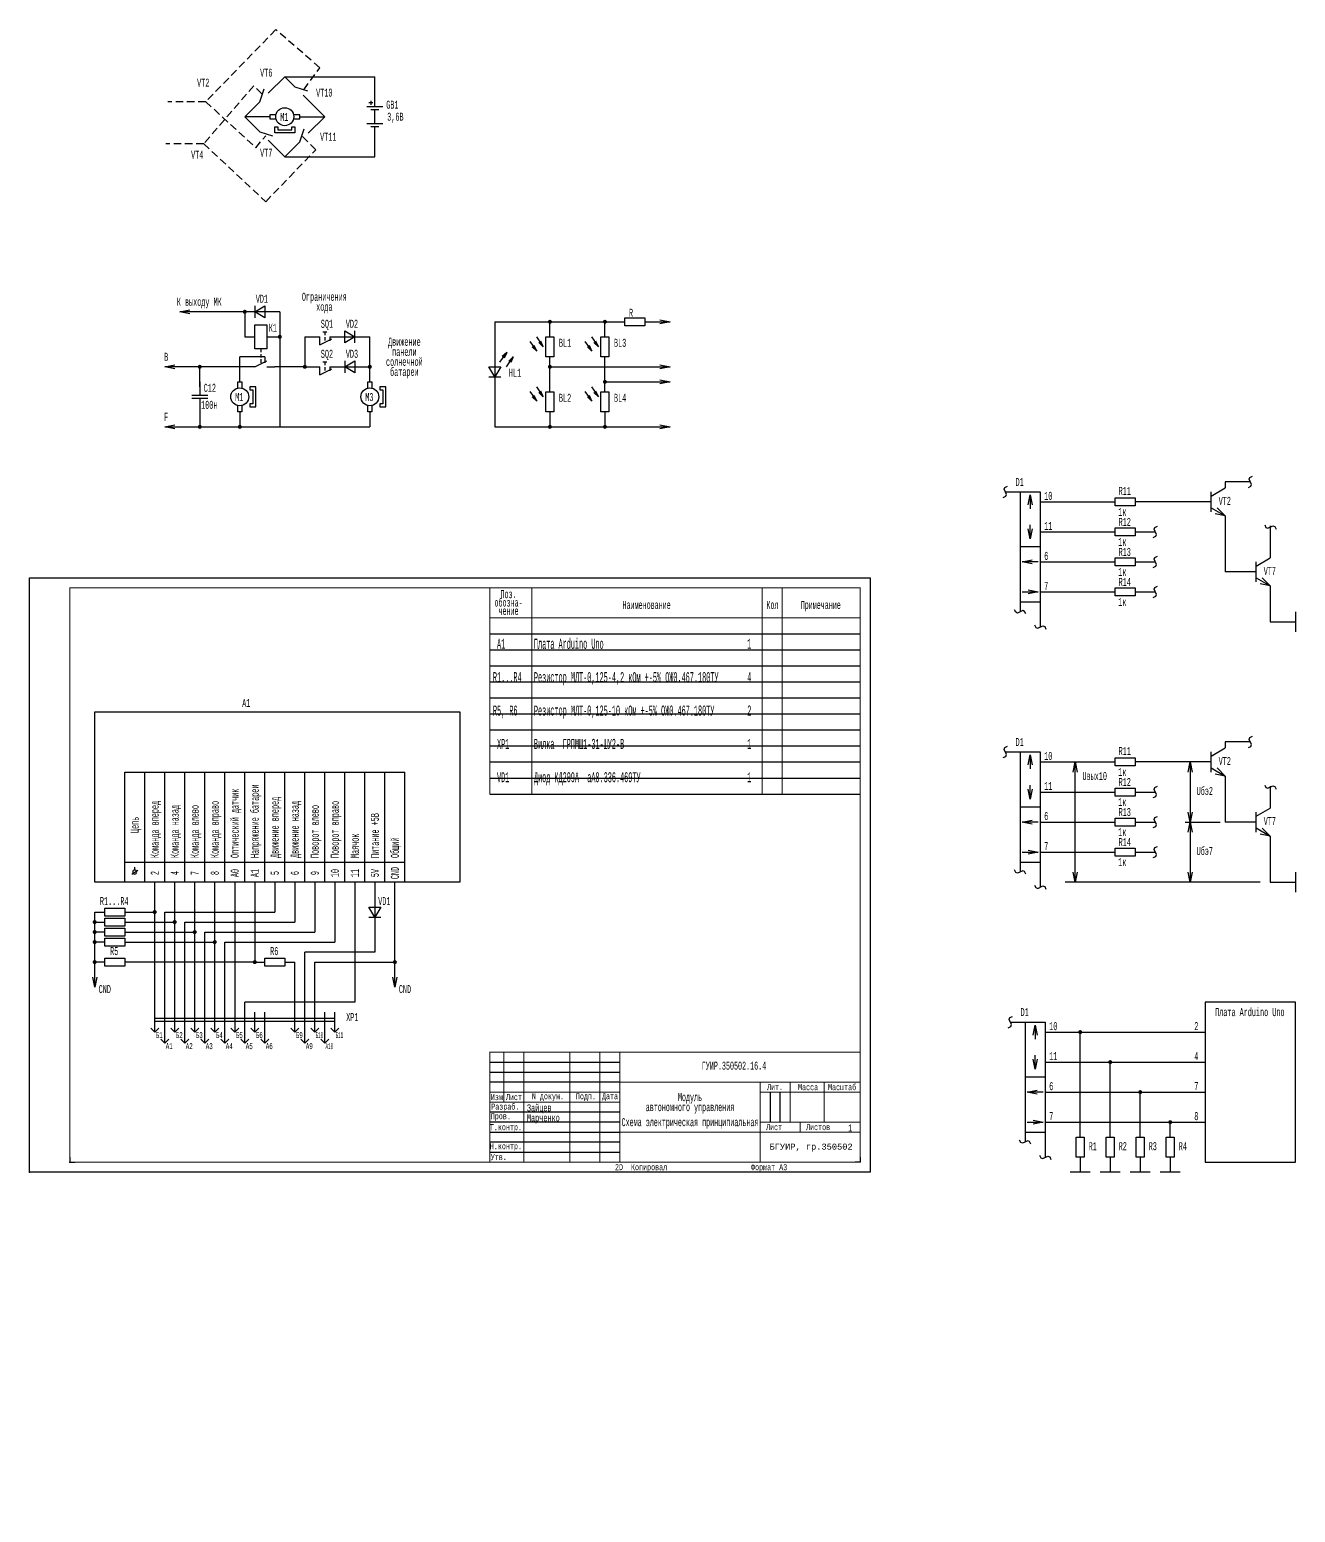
# Model space of a CAD drawing. Extents: x 0 to 4297, y -170 to 591.
# Drawn here: x 425 to 1058, y -170 to 571 of the extents above; entities that cross this region are included whole.
import ezdxf
from ezdxf.enums import TextEntityAlignment as Align

# ---------------------------------------------------------------- set-up
doc = ezdxf.new("R2010")
doc.units = 0
doc.header["$MEASUREMENT"] = 0
doc.linetypes.add('ШТРИХОВАЯ2', pattern=[0.375, 0.25, -0.125])
doc.layers.get('0').update_dxf_attribs({"color": 50, "linetype": 'CONTINUOUS'})
for name, color, linetype in [('00', 2, 'CONTINUOUS'), ('4', 5, 'CONTINUOUS'), ('7_контакты', 4, 'CONTINUOUS'), ('9', 6, 'CONTINUOUS'), ('91_номиналы', 3, 'CONTINUOUS'), ('PAMKA', 5, 'CONTINUOUS')]:
    doc.layers.add(name, color=color, linetype=linetype)
doc.styles.add('PE3', font='monotxt.shx', dxfattribs={"width": 0.56, "height": 4})
doc.styles.get("Standard").update_dxf_attribs({"font": 'monotxt.shx'})
doc.styles.add('ВОКАД', font='monotxt.shx', dxfattribs={"width": 0.55})

# ---------------------------------------------------------------- blocks, each defined once
blk = doc.blocks.new('-PLUS-')
for p, q in [((-1, 0), (1, 0)), ((0, 1), (0, -1))]:
    blk.add_line(p, q)
blk = doc.blocks.new('-S')
for p, q in [((0, 0), (6, 3)), ((5, 5), (5, 2)), ((6, 0), (10, 0))]:
    blk.add_line(p, q)
blk = doc.blocks.new('-C')
for p, q in [((0, 0), (4.3, 0)), ((4.3, 4), (4.3, -4)), ((5.7, -4), (5.7, 4)), ((5.7, 0), (10, 0))]:
    blk.add_line(p, q)
blk = doc.blocks.new('_')
for p, q in [((-5, 1), (0, 0)), ((0, 0), (-5, -1))]:
    blk.add_line(p, q)
blk = doc.blocks.new('strelka')
blk.add_blockref('_', (0, 0))
blk = doc.blocks.new('-S_nz')
for p, q in [((0, -4), (0, 0)), ((5, 0), (5, -2)), ((0, -4), (6, -1))]:
    blk.add_line(p, q)
blk = doc.blocks.new('-vd')
for p, q in [((0, 0), (5, 3)), ((0, 3), (0, -3)), ((5, -3), (0, 0)), ((5, 3), (5, -3))]:
    blk.add_line(p, q)
blk = doc.blocks.new('-k')
for p, q in [((0, 6), (6, 6)), ((0, -6), (0, 6)), ((6, 6), (6, -6)), ((6, -6), (0, -6))]:
    blk.add_line(p, q)
blk = doc.blocks.new('-r')
for p, q in [((0, 2), (10, 2)), ((0, -2), (0, 2)), ((10, 2), (10, -2)), ((10, -2), (0, -2))]:
    blk.add_line(p, q)
blk = doc.blocks.new('-H')
for p, q in [((-4.97, -4.35), (-1.57, 0.59)), ((-1.57, 0.59), (-3.77, -1.54)), ((-1.57, 0.59), (-2.78, -2.22)), ((-1.67, -6.62), (1.72, -1.67)), ((1.72, -1.67), (-0.47, -3.81)), ((1.72, -1.67), (0.52, -4.49))]:
    blk.add_line(p, q)
blk = doc.blocks.new('-X')
for p, q in [((2, 2), (0, 0)), ((0, 0), (2, -2))]:
    blk.add_line(p, q)
blk = doc.blocks.new('A$C2A9B0725')
at = {"style": 'ВОКАД', "width": 0.55}
for s, p in [('обозна-', (7.33, 4.19)), ('Поз.', (7.33, 8.38)), ('чение', (7.33, 0)), ('Наименование', (76.33, 2.99)), ('Кол', (139.2, 3)), ('Примечание', (163.33, 2.99))]:
    blk.add_text(s, height=4, dxfattribs=at).set_placement(p, align=Align.CENTER)
blk = doc.blocks.new('-')
blk.add_blockref('_', (0, 0))
blk = doc.blocks.new('-SS')
for p, q in [((-0.55, 1.31), (-0.2, 2.24)), ((0.64, -1.26), (-0.55, 1.31)), ((-0.2, 2.24), (1.08, 2.84)), ((-0.99, -2.79), (0.29, -2.2)), ((0.29, -2.2), (0.64, -1.26))]:
    blk.add_line(p, q)
blk = doc.blocks.new('F25')
at = {"layer": 'PAMKA'}
for p, q in [((0, 0), (-2.5, 0)), ((0, 2.5), (0, 0))]:
    blk.add_line(p, q, dxfattribs=at)
blk = doc.blocks.new('F26')
at = {"layer": 'PAMKA'}
for p, q in [((0, 2.5), (0, 0)), ((0, 0), (2.5, 0))]:
    blk.add_line(p, q, dxfattribs=at)

msp = doc.modelspace()

# ---------------------------------------------------------------- linework, layer by layer
at = {"ltscale": 15}
for p, q in [((595, 395), (595, 417.5)), ((530, 395), (530, 407.5)), ((510, 395), (510, 390)), ((529, 395), (531, 395)), ((529, 391.89), (529, 395)), ((531, 395), (531, 391.89)), ((594, 391.89), (594, 395)), ((594, 395), (596, 395)), ((596, 395), (596, 391.89)), ((535, 392.5), (535, 391)), ((538, 392.5), (535, 392.5)), ((535, 391), (536.5, 391)), ((536.5, 391), (536.5, 384)), ((538, 382.5), (538, 392.5)), ((603, 392.5), (600, 392.5)), ((600, 392.5), (600, 391)), ((600, 391), (601.5, 391)), ((601.5, 391), (601.5, 384)), ((603, 382.5), (603, 392.5)), ((510, 385), (510, 380)), ((529, 380), (529, 383.11)), ((531, 380), (529, 380)), ((530, 380), (530, 372.5)), ((531, 383.11), (531, 380)), ((535, 384), (535, 382.5)), ((536.5, 384), (535, 384)), ((535, 382.5), (538, 382.5)), ((594, 380), (594, 383.11)), ((596, 380), (594, 380)), ((595, 380), (595, 372.5)), ((596, 383.11), (596, 380)), ((601.5, 384), (600, 384)), ((600, 384), (600, 382.5)), ((600, 382.5), (603, 382.5)), ((1035, 345), (1022.5, 345)), ((920, 340), (920, 280.05)), ((925, 338.5), (925, 331.5)), ((930, 335), (967.5, 335)), ((925, 316.5), (925, 323.5)), ((930, 320), (967.5, 320)), ((977.5, 320), (987.5, 320)), ((1045, 323), (1045, 307)), ((930, 312.5), (920, 312.5)), ((929, 305), (921, 305)), ((930, 305), (967.5, 305)), ((977.5, 305), (987.5, 305)), ((921, 290), (929, 290)), ((930, 290), (967.5, 290)), ((977.5, 290), (987.5, 290)), ((920, 285), (930, 285)), ((1045, 275), (1057.5, 275)), ((1057.5, 280), (1057.5, 270)), ((1035, 215), (1022.5, 215)), ((920, 210), (920, 150.05)), ((925, 208.5), (925, 201.5)), ((930, 205), (967.5, 205)), ((925, 186.5), (925, 193.5)), ((1045, 193), (1045, 182)), ((930, 190), (967.5, 190)), ((977.5, 190), (987.5, 190)), ((930, 182.5), (920, 182.5)), ((929, 175), (921, 175)), ((930, 175), (967.5, 175)), ((977.5, 175), (987.5, 175)), ((921, 160), (929, 160)), ((930, 160), (967.5, 160)), ((977.5, 160), (987.5, 160)), ((920, 155), (930, 155)), ((1057.5, 150), (1057.5, 140)), ((1045, 145), (1057.5, 145)), ((922.5, 75), (922.5, 15.05)), ((927.5, 73.5), (927.5, 66.5)), ((932.5, 70), (1012.5, 70)), ((927.5, 51.5), (927.5, 58.5)), ((932.5, 55), (1012.5, 55)), ((932.5, 47.5), (922.5, 47.5)), ((931.5, 40), (923.5, 40)), ((932.5, 40), (1012.5, 40)), ((923.5, 25), (931.5, 25)), ((932.5, 25), (1012.5, 25)), ((922.5, 20), (932.5, 20)), ((955, 0), (945, 0)), ((970, 0), (960, 0)), ((985, 0), (975, 0)), ((1000, 0), (990, 0))]:
    msp.add_line(p, q, dxfattribs=at)
for p, q in [((1015.5, 337.92), (1022.5, 342)), ((1022.5, 345), (1022.5, 342)), ((1015.5, 335), (977.5, 335)), ((1015.5, 330), (1015.5, 340)), ((1015.5, 332.08), (1022.5, 328)), ((1022.5, 328), (1017.5, 329)), ((1022.5, 328), (1018.5, 332)), ((1022.5, 328), (1022.5, 300)), ((1038, 302.92), (1045, 307)), ((1038, 295), (1038, 305)), ((1038, 300), (1022.5, 300)), ((1038, 297.08), (1045, 293)), ((1045, 293), (1041, 297)), ((1045, 293), (1040, 294)), ((1045, 293), (1045, 275)), ((655, 269), (840, 269)), ((655, 261), (840, 261)), ((655, 253), (840, 253)), ((655, 245), (840, 245)), ((655, 237), (840, 237)), ((655, 229), (840, 229)), ((655, 221), (840, 221)), ((1022.5, 215), (1022.5, 212)), ((655, 213), (840, 213)), ((1015.5, 207.92), (1022.5, 212)), ((1015.5, 200), (1015.5, 210)), ((655, 205), (840, 205)), ((1015.5, 205), (977.5, 205)), ((1015.5, 202.08), (1022.5, 198)), ((1022.5, 198), (1018.5, 202)), ((655, 197), (840, 197)), ((1022.5, 198), (1017.5, 199)), ((1022.5, 198), (1022.5, 175)), ((655, 189), (840, 189)), ((1038, 177.92), (1045, 182)), ((1038, 170), (1038, 180)), ((1038, 175), (1022.5, 175)), ((1038, 172.08), (1045, 168)), ((1045, 168), (1041, 172)), ((1045, 168), (1040, 169)), ((1045, 168), (1045, 145))]:
    msp.add_line(p, q)
for points in [[(534.5, 387.5, -1), (525.5, 387.5, -1)], [(599.5, 387.5, -1), (590.5, 387.5, -1)]]:
    msp.add_lwpolyline(points, format="xyb", close=True, dxfattribs=at)
for points in [[(912.55, 340), (930, 340), (930, 272.45)], [(912.55, 210), (930, 210), (930, 142.45)], [(915.05, 75), (932.5, 75), (932.5, 7.45)]]:
    msp.add_lwpolyline(points)
at = {"const_width": 0.5}
for points in [[(655, 292), (655, 189)], [(676, 292), (676, 189)], [(791, 189), (791, 292)], [(801, 292), (801, 189)], [(655, 277), (840, 277)]]:
    msp.add_lwpolyline(points, dxfattribs=at)
at = {"layer": '00', "color": 0, "linetype": 'ШТРИХОВАЯ2', "ltscale": 15}
for p, q in [((548, 571), (513, 535)), ((570, 552), (548, 571)), ((562, 541), (570, 552)), ((537, 543), (512, 514)), ((541, 539), (537, 543)), ((513, 535), (494, 535)), ((513, 535), (538, 512)), ((556, 521), (556, 522.5)), ((512, 514), (493, 514)), ((512, 514), (543, 485)), ((538, 512), (543, 518)), ((568, 511), (561, 518)), ((543, 485), (568, 511))]:
    msp.add_line(p, q, dxfattribs=at)
at = {"layer": '00', "color": 0, "ltscale": 15}
for p, q in [((540, 535), (542.12, 541.36)), ((544.24, 539.24), (552.5, 547.5)), ((552.5, 547.5), (557.5, 542.5)), ((552.5, 547.5), (597.5, 547.5)), ((557.5, 542.5), (563.86, 540.38)), ((597.5, 532.5), (597.5, 547.5)), ((532.5, 527.5), (540, 535)), ((561.74, 538.26), (572.5, 527.5)), ((545, 527.5), (532.5, 527.5)), ((540, 520), (532.5, 527.5)), ((548.11, 528.5), (545, 528.5)), ((545, 528.5), (545, 526.5)), ((545, 526.5), (548.11, 526.5)), ((560, 528.5), (556.89, 528.5)), ((556.89, 526.5), (560, 526.5)), ((560, 526.5), (560, 528.5)), ((560, 527.5), (572.5, 527.5)), ((564.24, 519.24), (572.5, 527.5)), ((601.5, 532.5), (593.5, 532.5)), ((599.5, 531), (595.5, 531)), ((597.5, 524), (597.5, 531)), ((540, 520), (546.36, 517.88)), ((547.5, 519.5), (547.5, 522.5)), ((547.5, 522.5), (549, 522.5)), ((557.5, 519.5), (547.5, 519.5)), ((549, 522.5), (549, 521)), ((549, 521), (556, 521)), ((556, 522.5), (557.5, 522.5)), ((557.5, 522.5), (557.5, 519.5)), ((560, 515), (562.12, 521.36)), ((601.5, 524), (593.5, 524)), ((599.5, 522.5), (595.5, 522.5)), ((597.5, 507.5), (597.5, 522.5)), ((544.24, 515.76), (552.5, 507.5)), ((560, 515), (552.5, 507.5)), ((552.5, 507.5), (597.5, 507.5))]:
    msp.add_line(p, q, dxfattribs=at)
at = {"layer": '00'}
for p, q in [((550, 430), (500, 430)), ((532.5, 430), (532.5, 417.5)), ((550, 430), (550, 372.5)), ((657.5, 425), (722.5, 425)), ((657.5, 425), (657.5, 372.5)), ((685, 417.5), (685, 425)), ((712.5, 417.5), (712.5, 425)), ((732.5, 425), (745, 425)), ((532.5, 417.5), (537.5, 417.5)), ((543.5, 417.5), (550, 417.5)), ((562.5, 417.5), (570, 417.5)), ((562.5, 417.5), (562.5, 402.5)), ((571.5, 420), (573.5, 420)), ((575, 417.5), (595, 417.5)), ((537.5, 402.5), (492.5, 402.5)), ((510, 392.5), (510, 402.5)), ((542.5, 407.5), (530, 407.5)), ((562.5, 402.5), (547.5, 402.5)), ((562.5, 402.5), (570, 402.5)), ((571.5, 405), (573.5, 405)), ((575, 402.5), (595, 402.5)), ((595, 402.5), (595, 402.5)), ((685, 390), (685, 407.5)), ((685, 402.5), (745, 402.5)), ((712.5, 390), (712.5, 407.5)), ((712.5, 395), (745, 395)), ((510, 382.5), (510, 372.5)), ((685, 380), (685, 372.5)), ((712.5, 380), (712.5, 372.5)), ((492.5, 372.5), (595, 372.5)), ((657.5, 372.5), (745, 372.5)), ((947.5, 145), (947.5, 205)), ((1005, 205), (1005, 145)), ((472.5, 145), (472.5, 200)), ((472.5, 200), (612.5, 200)), ((482.5, 145), (482.5, 200)), ((492.5, 145), (492.5, 200)), ((502.5, 145), (502.5, 200)), ((512.5, 145), (512.5, 200)), ((522.5, 145), (522.5, 200)), ((532.5, 145), (532.5, 200)), ((542.5, 145), (542.5, 200)), ((552.5, 145), (552.5, 200)), ((562.5, 145), (562.5, 200)), ((572.5, 145), (572.5, 200)), ((582.5, 145), (582.5, 200)), ((592.5, 145), (592.5, 200)), ((602.5, 145), (602.5, 200)), ((612.5, 145), (612.5, 200)), ((1002.5, 175), (1020, 175)), ((472.5, 155), (612.5, 155)), ((476, 149), (479, 151)), ((477.5, 151), (477.5, 152.5)), ((537.5, 145), (537.5, 105)), ((547.5, 145), (547.5, 130)), ((557.5, 145), (557.5, 125)), ((567.5, 145), (567.5, 120)), ((577.5, 145), (577.5, 115)), ((587.5, 145), (587.5, 85)), ((597.5, 145), (597.5, 110)), ((607.5, 92.5), (607.5, 145)), ((1040, 145), (942.5, 145)), ((457.5, 92.5), (457.5, 130)), ((457.5, 130), (462.5, 130)), ((472.5, 130), (487.5, 130)), ((457.5, 125), (462.5, 125)), ((462.5, 120), (457.5, 120)), ((472.5, 125), (497.5, 125)), ((472.5, 120), (507.5, 120)), ((462.5, 115), (457.5, 115)), ((472.5, 115), (517.5, 115)), ((462.5, 105), (457.5, 105)), ((537.5, 105), (472.5, 105)), ((537.5, 105), (542.5, 105)), ((552.5, 105), (557.5, 105)), ((597.5, 110), (562.5, 110)), ((567.5, 105), (607.5, 105)), ((587.5, 85), (532.5, 85)), ((487.5, 77), (577.5, 77)), ((487.5, 75.5), (577.5, 75.5)), ((950, 17.5), (950, 70)), ((965, 17.5), (965, 55)), ((980, 17.5), (980, 40)), ((995, 17.5), (995, 25)), ((950, 7.5), (950, 0)), ((965, 7.5), (965, 0)), ((980, 7.5), (980, 0)), ((995, 7.5), (995, 0))]:
    msp.add_line(p, q, dxfattribs=at)
at = {"layer": '00', "linetype": 'ШТРИХОВАЯ2', "ltscale": 7}
for p, q in [((572.5, 420), (572.5, 414.75)), ((540.5, 411.5), (540.5, 404)), ((572.5, 405), (572.5, 399.75))]:
    msp.add_line(p, q, dxfattribs=at)
at = {"layer": '00', "color": 0, "ltscale": 15}
msp.add_lwpolyline([(557, 527.5, -1), (548, 527.5, -1)], format="xyb", close=True, dxfattribs=at)
at = {"layer": '00', "const_width": 1}
for points in [[(532, 430, 1), (533, 430, 1)], [(684.5, 425, 1), (685.5, 425, 1)], [(712, 425, 1), (713, 425, 1)], [(549.5, 417.5, 1), (550.5, 417.5, 1)], [(509.5, 402.5, 1), (510.5, 402.5, 1)], [(562, 402.5, 1), (563, 402.5, 1)], [(594.5, 402.5, 1), (595.5, 402.5, 1)], [(684.5, 402.5, 1), (685.5, 402.5, 1)], [(712, 395, 1), (713, 395, 1)], [(509.5, 372.5, 1), (510.5, 372.5, 1)], [(529.5, 372.5, 1), (530.5, 372.5, 1)], [(684.5, 372.5, 1), (685.5, 372.5, 1)], [(712, 372.5, 1), (713, 372.5, 1)], [(457, 125, 1), (458, 125, 1)], [(487, 130, 1), (488, 130, 1)], [(497, 125, 1), (498, 125, 1)], [(457, 120, 1), (458, 120, 1)], [(507, 120, 1), (508, 120, 1)], [(457, 115, 1), (458, 115, 1)], [(517, 115, 1), (518, 115, 1)], [(457, 105, 1), (458, 105, 1)], [(537, 105, 1), (538, 105, 1)], [(607, 105, 1), (608, 105, 1)], [(949.5, 70, 1), (950.5, 70, 1)], [(964.5, 55, 1), (965.5, 55, 1)], [(979.5, 40, 1), (980.5, 40, 1)], [(994.5, 25, 1), (995.5, 25, 1)]]:
    msp.add_lwpolyline(points, format="xyb", close=True, dxfattribs=at)
at = {"layer": '00'}
for points in [[(457.5, 230), (640, 230), (640, 145), (457.5, 145)], [(1012.5, 5), (1057.5, 5), (1057.5, 85), (1012.5, 85)]]:
    msp.add_lwpolyline(points, close=True, dxfattribs=at)
msp.add_lwpolyline([(476.5, 150, 1), (478.5, 150, 1)], format="xyb", close=True, dxfattribs=at)
for points in [[(487.5, 70), (487.5, 145)], [(497.5, 70), (497.5, 145)], [(507.5, 70), (507.5, 145)], [(517.5, 70), (517.5, 145)], [(527.5, 145), (527.5, 70)], [(492.5, 64.5), (492.5, 130), (547.5, 130)], [(502.5, 64.5), (502.5, 125), (557.5, 125)], [(512.5, 64.5), (512.5, 120), (567.5, 120)], [(522.5, 64.5), (522.5, 115), (577.5, 115)], [(557.5, 70), (557.5, 105)], [(562.5, 64.5), (562.5, 110)], [(567.5, 70), (567.5, 105)], [(532.5, 64.5), (532.5, 85)], [(537.5, 70), (537.5, 80)], [(542.5, 64.5), (542.5, 80)], [(572.5, 64.5), (572.5, 80)], [(577.5, 70), (577.5, 80)]]:
    msp.add_lwpolyline(points, dxfattribs=at)
at = {"layer": 'PAMKA'}
for p, q in [((425, 0), (425, 297)), ((425, 297), (845, 297)), ((845, 297), (845, 0)), ((655, 55), (720, 55)), ((655, 50), (720, 50)), ((720, 45), (655, 45)), ((795, 40), (795, 25)), ((800, 25), (800, 40)), ((720, 30), (655, 30)), ((720, 25), (655, 25)), ((655, 20), (720, 20)), ((720, 15), (655, 15)), ((655, 10), (720, 10)), ((845, 0), (425, 0))]:
    msp.add_line(p, q, dxfattribs=at)
at = {"layer": 'PAMKA', "const_width": 0.5}
for points in [[(445, 5), (445, 292), (840, 292), (840, 5), (445, 5)], [(655, 5), (655, 60), (840, 60)], [(662, 35), (662, 60)], [(672, 60), (672, 5)], [(695, 5), (695, 60)], [(710, 60), (710, 5)], [(720, 5), (720, 60)], [(720, 45), (840, 45)], [(790, 45), (790, 5)], [(805, 45), (805, 25)], [(822, 25), (822, 45)], [(655, 40), (720, 40)], [(840, 40), (790, 40)], [(720, 35), (655, 35)], [(840, 25), (790, 25)], [(810, 25), (810, 20)], [(720, 20), (840, 20)]]:
    msp.add_lwpolyline(points, dxfattribs=at)
at = {"layer": 'PAMKA'}
for p in [(425, 0), (445, 5)]:
    msp.add_point(p, dxfattribs=at)

# ---------------------------------------------------------------- block references
at = {"ltscale": 15, "xscale": -1, "rotation": 180}
for p in [(679.97, 410.88), (707.47, 410.88), (679.97, 385.88), (707.47, 385.88)]:
    msp.add_blockref('-H', p, dxfattribs=at)
at = {"ltscale": 15}
for name, p in [('-H', (664.97, 409.12)), ('-r', (967.5, 335)), ('-r', (967.5, 320)), ('-r', (967.5, 305)), ('A$C2A9B0725', (657, 278.5)), ('-', (929, 290)), ('-r', (967.5, 290)), ('-r', (967.5, 205)), ('-r', (967.5, 190)), ('-r', (967.5, 175)), ('-', (929, 160)), ('-r', (967.5, 160)), ('-', (931.5, 25))]:
    msp.add_blockref(name, p, dxfattribs=at)
for name, p, rotation in [('-C', (510, 392.5), 270), ('-', (925, 338.5), 90), ('-', (925, 316.5), 270), ('-', (921, 305), 180), ('-', (925, 208.5), 90), ('-', (925, 186.5), 270), ('-', (921, 175), 180), ('-', (927.5, 73.5), 90), ('-', (927.5, 51.5), 270), ('-', (923.5, 40), 180)]:
    msp.add_blockref(name, p, dxfattribs=dict(at, rotation=rotation))
at = {"layer": '00', "color": 0, "ltscale": 15, "xscale": -1}
msp.add_blockref('-PLUS-', (595.5, 534.5), dxfattribs=at)
at = {"layer": '00'}
for name, p, rotation in [('strelka', (500, 430), 180), ('-vd', (587.5, 417.5), 180), ('-r', (685, 407.5), 90), ('-r', (712.5, 407.5), 90), ('strelka', (492.5, 402.5), 180), ('-vd', (657.5, 397.5), 90), ('-r', (685, 390), 270), ('-r', (712.5, 390), 270), ('strelka', (492.5, 372.5), 180), ('-SS', (1045, 322.5), 270), ('-SS', (920, 280), 90), ('-SS', (930, 272.5), 270), ('strelka', (947.5, 205), 90), ('strelka', (1005, 205), 90), ('-SS', (1045, 192.5), 270), ('strelka', (1005, 175), 270), ('strelka', (1005, 175), 90), ('-SS', (920, 150), 90), ('strelka', (947.5, 145), 270), ('strelka', (1005, 145), 270), ('-SS', (930, 142.5), 270), ('-vd', (597.5, 127.5), 90), ('strelka', (457.5, 92.5), 270), ('strelka', (607.5, 92.5), 270), ('-X', (487.5, 70), 90), ('-X', (497.5, 70), 90), ('-X', (507.5, 70), 90), ('-X', (517.5, 70), 90), ('-X', (527.5, 70), 90), ('-X', (537.5, 70), 90), ('-X', (557.5, 70), 90), ('-X', (567.5, 70), 90), ('-X', (577.5, 70), 90), ('-X', (492.5, 64.5), 90), ('-X', (502.5, 64.5), 90), ('-X', (512.5, 64.5), 90), ('-X', (522.5, 64.5), 90), ('-X', (532.5, 64.5), 90), ('-X', (542.5, 64.5), 90), ('-X', (562.5, 64.5), 90), ('-X', (572.5, 64.5), 90), ('-SS', (922.5, 15), 90), ('-r', (950, 17.5), 270), ('-r', (965, 17.5), 270), ('-r', (980, 17.5), 270), ('-r', (995, 17.5), 270), ('-SS', (932.5, 7.5), 270)]:
    msp.add_blockref(name, p, dxfattribs=dict(at, rotation=rotation))
for name, p in [('-vd', (537.5, 430)), ('-k', (537.5, 417.5)), ('-r', (722.5, 425)), ('strelka', (745, 425)), ('-S_nz', (570, 417.5)), ('-S', (537.5, 402.5)), ('-S_nz', (570, 402.5)), ('-vd', (582.5, 402.5)), ('strelka', (745, 402.5)), ('strelka', (745, 395)), ('strelka', (745, 372.5)), ('-SS', (912.5, 340)), ('-SS', (1035, 345)), ('-SS', (987.5, 320)), ('-SS', (987.5, 305)), ('-SS', (987.5, 290)), ('-SS', (1035, 215)), ('-SS', (912.5, 210)), ('-SS', (987.5, 190)), ('-SS', (987.5, 175)), ('-SS', (987.5, 160)), ('-r', (462.5, 130)), ('-r', (462.5, 125)), ('-r', (462.5, 120)), ('-r', (462.5, 115)), ('-r', (462.5, 105)), ('-r', (542.5, 105)), ('-SS', (915, 75))]:
    msp.add_blockref(name, p, dxfattribs=at)
at = {"layer": 'PAMKA'}
for name, p in [('F26', (445, 5)), ('F25', (840, 5))]:
    msp.add_blockref(name, p, dxfattribs=at)

# ---------------------------------------------------------------- texts
at = {"ltscale": 15, "style": 'PE3'}
for s, width, p in [('Ограничения', 0.56, (572.25, 435.5)), ('К выходу МК', 0.56, (509.75, 433)), ('хода', 0.56, (572.25, 430.5)), ('Движение', 0.56, (612.25, 413)), ('панели', 0.56, (612.25, 408)), ('солнечной', 0.56, (612.25, 403)), ('батареи', 0.56, (612.25, 398)), ('Плата Arduino Uno', 0.56, (1034.75, 78)), ('ГУИР.350502.16.4', 0.48, (776.98, 51.23)), ('Модуль', 0.48, (755, 35.5)), ('автономного управления', 0.48, (755, 30.5)), ('Схема электрическая принципиальная', 0.48, (755, 23))]:
    msp.add_text(s, height=4, dxfattribs=dict(at, width=width)).set_placement(p, align=Align.CENTER)
at = {"ltscale": 15, "style": 'PE3', "width": 0.56}
for s, p in [('10', (932, 336)), ('11', (932, 321)), ('6', (932, 306)), ('7', (932, 291)), ('10', (932, 206)), ('11', (932, 191)), ('6', (932, 176)), ('7', (932, 161)), ('CND', (459.5, 89.5)), ('CND', (609.5, 89.5)), ('10', (934.5, 71)), ('2', (1007, 71)), ('11', (934.5, 56)), ('4', (1007, 56)), ('6', (934.5, 41)), ('7', (1007, 41)), ('7', (934.5, 26)), ('8', (1007, 26))]:
    msp.add_text(s, height=4, dxfattribs=at).set_placement(p)
for s, p in [('Оптический датчик', (529.5, 157)), ('Напряжение батареи', (539.5, 157)), ('Движение вперед', (549.5, 157)), ('Команда вперед', (489.5, 157)), ('Команда назад', (499.5, 157)), ('Команда влево', (509.5, 157)), ('Команда вправо', (519.5, 157)), ('Движение назад', (559.5, 157)), ('Поворот влево', (569.5, 157)), ('Поворот вправо', (579.5, 157)), ('Питание +5В', (599.5, 157)), ('Цепь', (479.5, 169.5)), ('Маячок', (589.5, 157)), ('Общий', (609.5, 157))]:
    msp.add_text(s, height=4, rotation=90, dxfattribs=at).set_placement(p)
for s, p in [('2', (489.5, 149.5)), ('4', (499.5, 149.5)), ('7', (509.5, 149.5)), ('8', (519.5, 149.5)), ('A0', (529.5, 149.5)), ('A1', (539.5, 149.5)), ('5', (549.5, 149.5)), ('6', (559.5, 149.5)), ('9', (569.5, 149.5)), ('10', (579.5, 149.5)), ('11', (589.5, 149.5)), ('5V', (599.5, 149.5)), ('CND', (609.5, 149.5))]:
    msp.add_text(s, height=4, rotation=90, dxfattribs=at).set_placement(p, align=Align.CENTER)
at = {"style": 'PE3', "width": 0.56}
for s, p in [('Зайцев', (673.5, 30.4)), ('Марченко', (673.5, 25.4)), ('1', (834, 20.4))]:
    msp.add_text(s, height=3.5, dxfattribs=at).set_placement(p)
at = {"style": 'ВОКАД'}
msp.add_text('БГУИР, гр.350502', height=3, dxfattribs=at).set_placement((815.5, 11.27), align=Align.CENTER)
at = {"ltscale": 15, "insert": (656.5, 291.57), "char_height": 4, "width": 205, "attachment_point": 1, "style": 'PE3'}
msp.add_mtext('\\H5;\\W.45;\\C1;\\C2;\\P\\P\\P A1       Плата Arduino Uno                                   1\\P\\PR1...R4   Резистор МЛТ-0,125-4,2 кОм +-5% ОЖ0.467.180ТУ       4\\P\\PR5, R6    Резистор МЛТ-0,125-10 кОм +-5% ОЖ0.467.180ТУ        2\\P\\P XP1      Вилка  ГРПМШ1-31-ШУ2-В                              1\\P\\P VD1      Диод КД209А  аА0.336.469ТУ                          1', dxfattribs=at)
at = {"ltscale": 25, "insert": (550, -170), "char_height": 4, "width": 77, "attachment_point": 1, "style": 'PE3'}
msp.add_mtext('\\H5;\\W.45;', dxfattribs=at)
at = {"layer": '00', "ltscale": 15, "style": 'PE3', "width": 0.56}
for s, p in [('Uвых10', (957.25, 196)), ('Uбэ2', (1012.25, 188.5)), ('Uбэ7', (1012.25, 158.5))]:
    msp.add_text(s, height=4, dxfattribs=at).set_placement(p, align=Align.CENTER)
at = {"layer": '4', "ltscale": 15, "style": 'PE3', "width": 0.56}
for s, p in [('VT6', (543.25, 547.5)), ('VT2', (511.75, 542.5)), ('VT10', (572.25, 537.5)), ('GB1', (606.25, 531.5)), ('M1', (552.25, 525.38)), ('VT11', (574.25, 515.5)), ('VT7', (543.25, 507.5)), ('VT4', (508.75, 506.5)), ('M1', (529.75, 385.38)), ('M3', (594.75, 385.38)), ('D1', (919.75, 343)), ('R11', (972.25, 338.5)), ('VT2', (1022.25, 333.5)), ('R12', (972.25, 323)), ('R13', (972.25, 308)), ('R14', (972.25, 293)), ('VT7', (1044.75, 298.5)), ('A1', (533.25, 232.5)), ('D1', (919.75, 213)), ('R11', (972.25, 208.5)), ('VT2', (1022.25, 203.5)), ('R12', (972.25, 193)), ('R13', (972.25, 178)), ('VT7', (1044.75, 173.5)), ('R14', (972.25, 163)), ('R1...R4', (467.25, 133.5)), ('VD1', (602.25, 133.5)), ('R5', (467.25, 108.5)), ('R6', (547.25, 108.5)), ('D1', (922.25, 78)), ('XP1', (586.25, 75.5)), ('R1', (956.25, 11)), ('R2', (971.25, 11)), ('R3', (986.25, 11)), ('R4', (1001.25, 11))]:
    msp.add_text(s, height=4, dxfattribs=at).set_placement(p, align=Align.CENTER)
for s, p in [('VD1', (538, 434.5)), ('R', (724.5, 427.5)), ('К1', (544.5, 420)), ('SQ1', (570.5, 422)), ('VD2', (583, 422)), ('BL1', (689.5, 412.5)), ('BL3', (717, 412.5)), ('SQ2', (570.5, 407)), ('VD3', (583, 407)), ('HL1', (664.5, 397.5)), ('C12', (512, 390)), ('BL2', (689.5, 385)), ('BL4', (717, 385))]:
    msp.add_text(s, height=4, dxfattribs=at).set_placement(p)
at = {"layer": '7_контакты', "ltscale": 15, "style": 'PE3'}
for s, width, p in [('Б1', 0.56, (489.75, 67)), ('Б2', 0.56, (499.75, 67)), ('Б3', 0.56, (509.75, 67)), ('Б4', 0.56, (519.75, 67)), ('Б5', 0.56, (529.75, 67)), ('Б6', 0.56, (539.75, 67)), ('Б9', 0.56, (559.75, 67)), ('Б10', 0.4, (569.75, 67)), ('Б11', 0.4, (579.75, 67)), ('А1', 0.56, (494.75, 61.5)), ('А2', 0.56, (504.75, 61.5)), ('А3', 0.56, (514.75, 61.5)), ('А4', 0.56, (524.75, 61.5)), ('А5', 0.56, (534.75, 61.5)), ('А6', 0.56, (544.75, 61.5)), ('А9', 0.56, (564.75, 61.5)), ('А10', 0.4, (574.75, 61.5))]:
    msp.add_text(s, height=3, dxfattribs=dict(at, width=width)).set_placement(p, align=Align.CENTER)
at = {"layer": '9', "ltscale": 15, "style": 'PE3', "width": 0.56}
for s, p in [('3,6B', (607.75, 525.5)), ('B', (493.25, 405.5)), ('F', (493.25, 375.5))]:
    msp.add_text(s, height=4, dxfattribs=at).set_placement(p, align=Align.CENTER)
at = {"layer": '91_номиналы', "ltscale": 15, "style": 'PE3', "width": 0.56}
msp.add_text('100н', height=4, dxfattribs=at).set_placement((514.75, 381.5), align=Align.CENTER)
for p in [(969, 328), (969, 313), (969, 298), (969, 283), (969, 198), (969, 183), (969, 168), (969, 153)]:
    msp.add_text('1к', height=4, dxfattribs=at).set_placement(p)
at = {"layer": 'PAMKA', "width": 0.7}
for s, p in [('Изм', (658.5, 37.5)), ('Лист', (667, 37.5)), ('N докум.', (684, 37.5)), ('Подп.', (703, 37.5)), ('Дата', (715, 37.5)), ('Лит.', (797.5, 42.5)), ('Разраб.', (662.69, 32.5)), ('Пров.', (660.48, 27.5)), ('Лист', (797, 22.5)), ('Листов', (819, 22.5)), ('Утв.', (659.43, 7.5)), ('Н.контр.', (663, 12.5))]:
    msp.add_text(s, height=3, dxfattribs=at).set_placement(p, align=Align.MIDDLE)
for s, p in [('Масса', (814, 41)), ('Масштаб', (831, 41)), ('Т.контр.', (663, 21))]:
    msp.add_text(s, height=3, dxfattribs=at).set_placement(p, align=Align.CENTER)
for s, p in [('2D', (717.5, 1)), ('Копировал', (725.5, 1)), ('Формат А3', (785.5, 1))]:
    msp.add_text(s, height=3, dxfattribs=at).set_placement(p)

doc.saveas('drawing.dxf')
